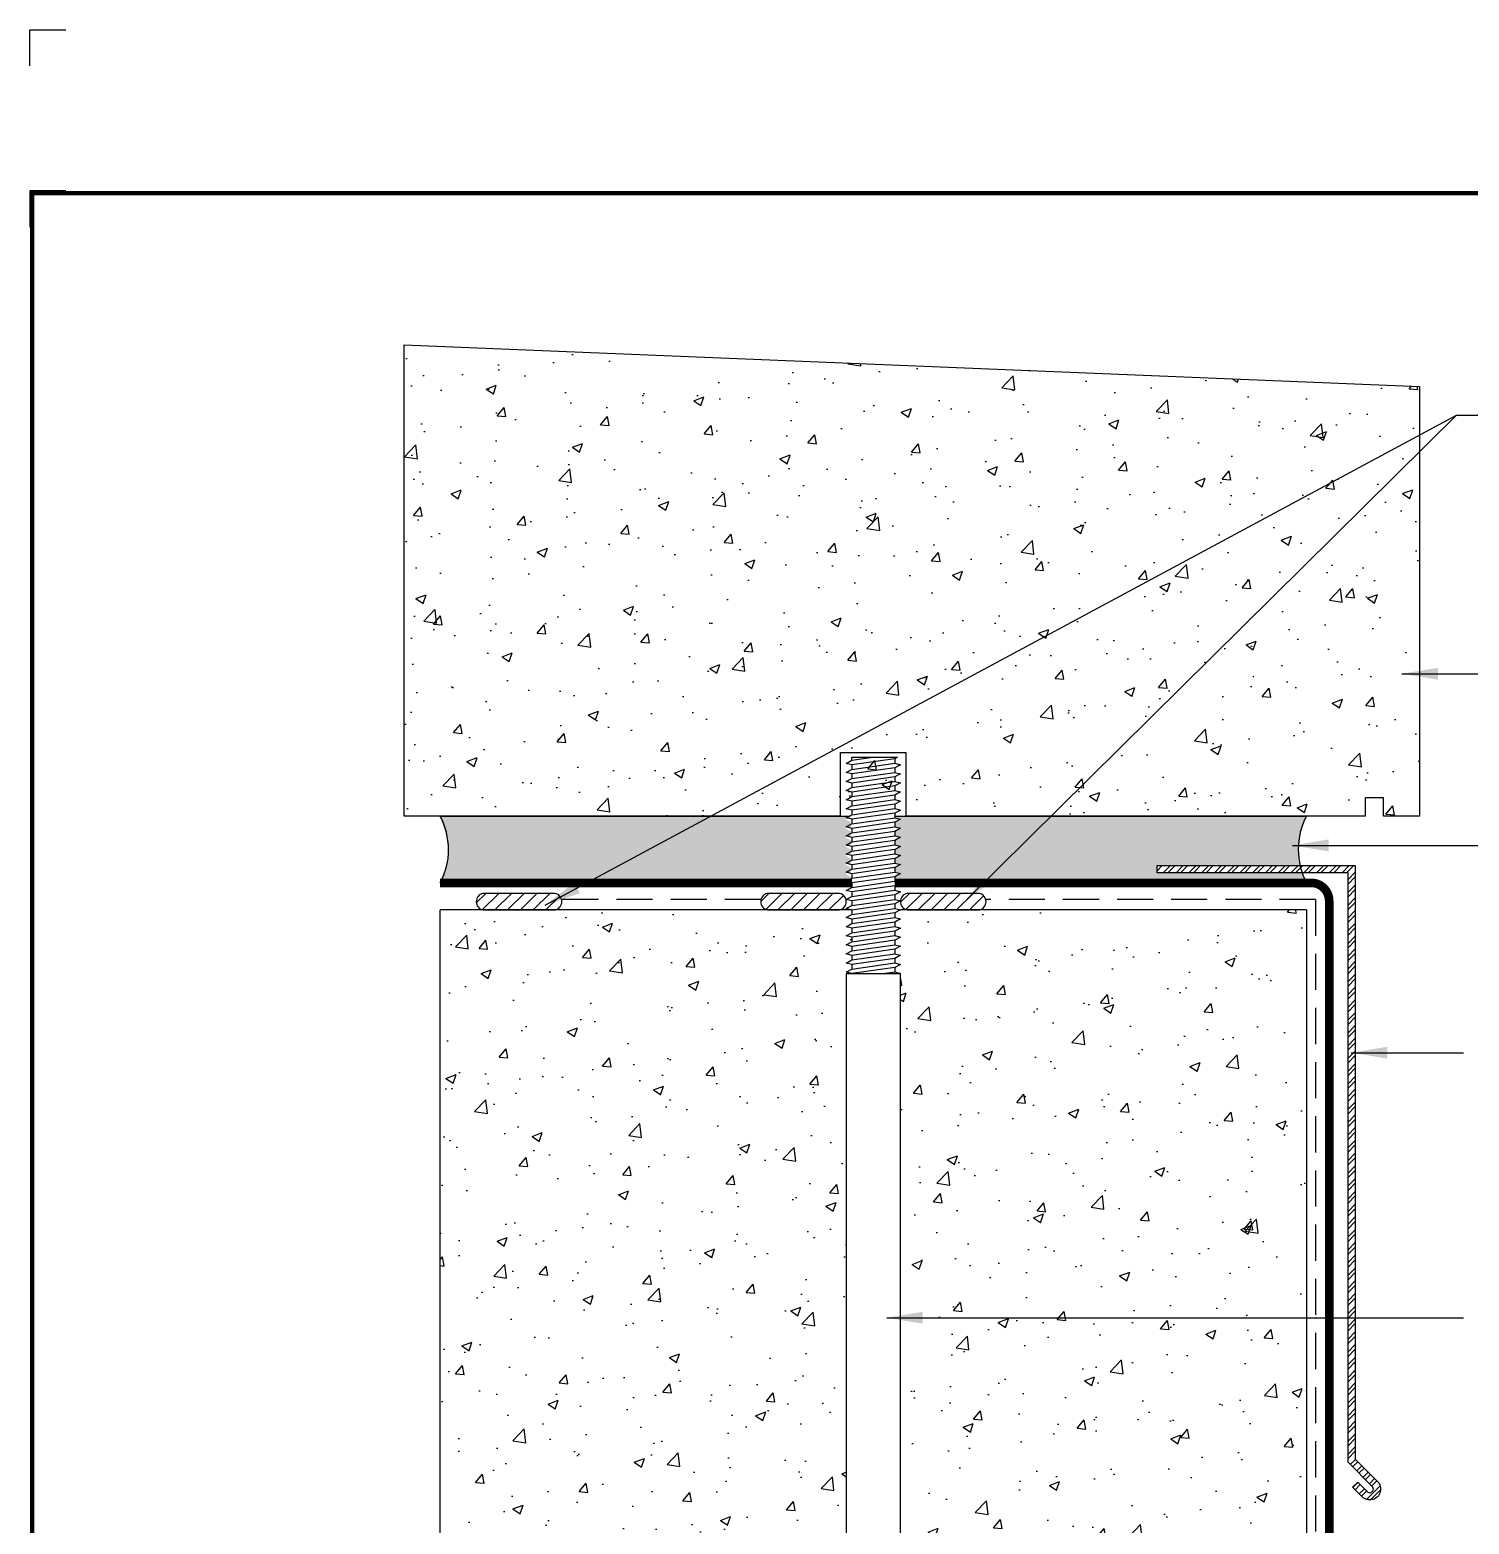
# Model space of a CAD drawing. Header units: inches. Extents: x 277.4 to 297.5, y -77.1 to -60.4.
# Drawn here: x 277.45 to 287.41, y -70.7 to -60.36 of the extents above; entities that cross this region are included whole.
import ezdxf
from ezdxf.enums import TextEntityAlignment as Align

# ---------------------------------------------------------------- set-up
doc = ezdxf.new("R2010")
doc.units = ezdxf.units.IN
doc.header["$MEASUREMENT"] = 0
doc.linetypes.add('HIDDEN', pattern=[0.375, 0.25, -0.125])
doc.layers.get('0').update_dxf_attribs({"linetype": 'CONTINUOUS'})
doc.layers.get('DEFPOINTS').update_dxf_attribs({"linetype": 'CONTINUOUS'})
for name, color, linetype in [('FSBP-ACCESSORY-OTHER', 7, 'CONTINUOUS'), ('FSBP-ADHESIVE', 1, 'HIDDEN'), ('FSBP-ANNO-NOTE', 7, 'CONTINUOUS'), ('FSBP-MEMBRANE', 7, 'CONTINUOUS'), ('FSBP-SEALANTS', 1, 'CONTINUOUS'), ('FSBP-TTLB-BORDER', 7, 'CONTINUOUS'), ('FSBP-TTLB-TEXT', 7, 'CONTINUOUS'), ('FSBP-WALL-CURB', 9, 'CONTINUOUS')]:
    doc.layers.add(name, color=color, linetype=linetype)
doc.styles.add('FSBP_ARIAL', font='arial.ttf')
doc.styles.add('FSBP_ARIAL_BOLD', font='')
doc.styles.add('FSBP_ARIAL_NAR', font='ARIALN.TTF')
doc.styles.get('FSBP_ARIAL_BOLD').set_extended_font_data('Arial Black')
doc.dimstyles.new('FSBP-LEADER', dxfattribs={"dimtxt": 0.1875, "dimasz": 0.25, "dimexe": 0.0625, "dimexo": 0.125, "dimgap": 0.125, "dimtad": 0, "dimtih": 1, "dimtoh": 1, "dimdec": 4, "dimzin": 0, "dimdsep": 46, "dimlunit": 4, "dimtxsty": 'FSBP_ARIAL_NAR', "dimcen": 0.09375, "dimclrd": 256, "dimclre": 256, "dimclrt": 256, "dimadec": 0, "dimazin": 0, "dimtfac": 1, "dimtdec": 4, "dimtofl": 0, "dimtmove": 0, "dimatfit": 3, "dimfxl": 1, "dimtolj": 1, "dimtzin": 0, "dimlwd": -1, "dimlwe": -1, "dimarcsym": 0})
pattern_1 = [(45, (-1.70530256582424e-13, -52.53499999999993), (-0.04419417382415922, 0.04419417382415922), [])]
pattern_2 = [(37.50000000000001, (0, 0), (-0.001212871528597826, 0.03709898567393824), [0, -0.02926601754205422, 0, -0.03273173014571853, 0, -0.03128768322752506]), (7.499999999999999, (0, 0), (0.03407520796176593, 0.05433748437582425), [0, -0.01578824630558188, 0, -0.02637792370566729, 0, -0.01010832842735425]), (327.5, (-0.02368236945837282, 0), (0.05995955944372672, 0.0001089591842659473), [0, -0.009626979454623097, 0, -0.03465712603664315, 0, -0.04524680343672856]), (317.5, (-0.02368236945837282, 0), (0.05787983812042672, 0.01689872926289348), [0, -0.004813489727311548, 0, -0.02271967151291051, 0, -0.02599284452748236])]

# ---------------------------------------------------------------- blocks, each defined once
blk = doc.blocks.new('FSBP_ANCHOR BOLT')
at = {"layer": 'FSBP-ACCESSORY-OTHER', "linetype": 'Continuous', "ltscale": 1.75}
for p, q in [((-0.1484374999999716, -0.03231773300225882), (0.1664251008817814, -0.03231773300225882)), ((-0.1484374999999716, -0.05299892585999544), (-0.1484374999999716, -0.03231773300225882)), ((-0.1484374999999716, -0.08456619287725431), (-0.1484374999999716, -0.1158161928772472)), ((0.1484375, -0.04215547859151769), (0.1484375, -0.0734054785915319)), ((-0.1484374999999716, -0.1473834598945061), (-0.1484374999999716, -0.178633459894499)), ((0.1484375, -0.1049727456087695), (0.1484375, -0.1362227456087837)), ((0.1484375, -0.1677900126260212), (0.1484375000000284, -0.1990400126260283)), ((-0.1484374999999716, -0.2102007269117578), (-0.1484374999999716, -0.2414507269117507)), ((-0.1484374999999716, -0.2730179939290096), (-0.1484374999999716, -0.3042679939290025)), ((0.1484375, -0.230607279643273), (0.1484375000000284, -0.2618572796432801)), ((0.1484375, -0.2934245466605248), (0.1484375, -0.324674546660539)), ((-0.1484374999999716, -0.3358352609462614), (-0.1484374999999716, -0.3670852609462543)), ((-0.1484374999999716, -0.3986525279635131), (-0.1484374999999716, -0.429902527963506)), ((0.1484375, -0.3562418136777765), (0.1484375000000284, -0.3874918136777836)), ((-0.1484374999999716, -0.4614697949807649), (-0.1484374999999716, -0.4927197949807578)), ((0.1484375, -0.4190590806950283), (0.1484375000000284, -0.4503090806950354)), ((0.1484375, -0.4818763477122801), (0.1484375000000284, -0.5131263477122872)), ((-0.1484374999999716, -0.5242870619980167), (-0.1484374999999716, -0.5555370619980096)), ((-0.1484374999999716, -0.5871043290152684), (-0.1484374999999716, -0.6183543290152613)), ((0.1484375, -0.5446936147295318), (0.1484375, -0.575943614729546)), ((0.1484375, -0.6075108817467836), (0.1484375000000284, -0.6387608817467907)), ((-0.1484374999999716, -0.6499215960325202), (-0.1484374999999716, -0.6811715960325131)), ((-0.1484374999999716, -0.712738863049772), (-0.1484374999999716, -0.7439888630497649)), ((0.1484375, -0.6703281487640353), (0.1484375000000284, -0.7015781487640425)), ((-0.1484374999999716, -0.7755561300670237), (-0.1484374999999716, -0.8068061300670166)), ((0.1484375, -0.7331454157812871), (0.1484375000000284, -0.7643954157812942)), ((0.1484375, -0.7959626827985389), (0.1484375000000284, -0.827212682798546)), ((-0.1484374999999716, -0.8383733970842755), (-0.1484374999999716, -0.8696233970842684)), ((-0.1484374999999716, -0.9011906641015273), (-0.1484374999999716, -0.9324406641015202)), ((0.1484375, -0.8587799498157906), (0.1484375000000284, -0.8900299498157977)), ((0.1484375, -0.9215972168330424), (0.1484375000000284, -0.9528472168330495)), ((-0.1484374999999716, -0.964007931118779), (-0.1484374999999716, -0.9952579311187719)), ((-0.1484374999999716, -1.026825198136031), (-0.1484374999999716, -1.058075198136024)), ((0.1484375, -0.9844144838502942), (0.1484375000000284, -1.015664483850301)), ((-0.1484374999999716, -1.089642465153283), (-0.1484374999999716, -1.120892465153275)), ((0.1484375, -1.047231750867546), (0.1484375000000284, -1.078481750867553)), ((0.1484375, -1.110049017884798), (0.1484375000000284, -1.141299017884805)), ((-0.1484374999999716, -1.152459732170534), (-0.1484374999999716, -1.183709732170527)), ((-0.1484374999999716, -1.215276999187786), (-0.1484374999999716, -1.246526999187779)), ((0.1484375, -1.172866284902049), (0.1484375000000284, -1.204116284902057)), ((0.1484375, -1.235683551919301), (0.1484375000000284, -1.266933551919308)), ((-0.1484374999999716, -1.278094266205038), (-0.1484374999999716, -1.309344266205031)), ((-0.1484374999999716, -1.34091153322229), (-0.1484374999999716, -1.372161533222283)), ((0.1484375, -1.298500818936553), (0.1484375000000284, -1.32975081893656)), ((-0.1484374999999716, -1.403728800239541), (-0.1484374999999716, -1.434978800239534)), ((0.1484375, -1.361318085953805), (0.1484375000000284, -1.392568085953812)), ((0.1484375, -1.424135352971057), (0.1484375, -1.455385352971071)), ((-0.1484374999999716, -1.466546067256793), (-0.1484374999999716, -1.497796067256786)), ((-0.1484374999999716, -1.529363334274045), (-0.1484374999999716, -1.532317733002259)), ((0.1484375, -1.486952619988308), (0.1484375, -1.518202619988323))]:
    blk.add_line(p, q, dxfattribs=at)
at = {"layer": 'FSBP-ACCESSORY-OTHER'}
for points in [[(0.1664251008817814, -0.03231773300225882), (0.1484375, -0.04215547859151769), (-0.1484374999999716, -0.08456619287725431), (-0.1874999999999716, -0.07436291651148252), (-0.1484374999999716, -0.05299892585999544), (-0.003669149995829457, -0.03231773300225882)], [(0.04963170890243873, -1.532317733002259), (0.1484375000000284, -1.518202619988315), (0.1875000000000284, -1.528405896354087), (0.1803474917649339, -1.532317733002259)]]:
    blk.add_lwpolyline(points, dxfattribs=at)
for points in [[(0.1484375, -0.1049727456087695), (-0.1484374999999716, -0.1473834598945061), (-0.1874999999999716, -0.1371801835287343), (-0.1484374999999716, -0.1158161928772472), (0.1484375000000284, -0.0734054785915248), (0.1875000000000284, -0.08360875495729658)], [(0.1484375, -0.1677900126260212), (-0.1484374999999716, -0.2102007269117578), (-0.1874999999999716, -0.1999974505459861), (-0.1484374999999716, -0.178633459894499), (0.1484375000000284, -0.1362227456087766), (0.1875000000000284, -0.1464260219745483)], [(0.1484375, -0.230607279643273), (-0.1484374999999716, -0.2730179939290096), (-0.1874999999999716, -0.2628147175632378), (-0.1484374999999716, -0.2414507269117507), (0.1484375000000284, -0.1990400126260283), (0.1875000000000284, -0.2092432889918001)], [(0.1484375, -0.2934245466605248), (-0.1484374999999716, -0.3358352609462614), (-0.1874999999999716, -0.3256319845804896), (-0.1484374999999716, -0.3042679939290025), (0.1484375000000284, -0.2618572796432801), (0.1875000000000284, -0.2720605560090519)], [(0.1484375, -0.3562418136777765), (-0.1484374999999716, -0.3986525279635131), (-0.1874999999999716, -0.3884492515977414), (-0.1484374999999716, -0.3670852609462543), (0.1484375000000284, -0.3246745466605319), (0.1875000000000284, -0.3348778230263036)], [(0.1484375, -0.4190590806950283), (-0.1484374999999716, -0.4614697949807649), (-0.1874999999999716, -0.4512665186149931), (-0.1484374999999716, -0.429902527963506), (0.1484375000000284, -0.3874918136777836), (0.1875000000000284, -0.3976950900435554)], [(0.1484375, -0.4818763477122801), (-0.1484374999999716, -0.5242870619980167), (-0.1874999999999716, -0.5140837856322449), (-0.1484374999999716, -0.4927197949807578), (0.1484375000000284, -0.4503090806950354), (0.1875000000000284, -0.4605123570608072)], [(0.1484375, -0.5446936147295318), (-0.1484374999999716, -0.5871043290152684), (-0.1874999999999716, -0.5769010526494966), (-0.1484374999999716, -0.5555370619980096), (0.1484375000000284, -0.5131263477122872), (0.1875000000000284, -0.5233296240780589)], [(0.1484375, -0.6075108817467836), (-0.1484374999999716, -0.6499215960325202), (-0.1874999999999716, -0.6397183196667484), (-0.1484374999999716, -0.6183543290152613), (0.1484375000000284, -0.5759436147295389), (0.1875000000000284, -0.5861468910953107)], [(0.1484375, -0.6703281487640353), (-0.1484374999999716, -0.712738863049772), (-0.1874999999999716, -0.7025355866840002), (-0.1484374999999716, -0.6811715960325131), (0.1484375000000284, -0.6387608817467907), (0.1875000000000284, -0.6489641581125625)], [(0.1484375, -0.7331454157812871), (-0.1484374999999716, -0.7755561300670237), (-0.1874999999999716, -0.765352853701252), (-0.1484374999999716, -0.7439888630497649), (0.1484375000000284, -0.7015781487640425), (0.1875000000000284, -0.7117814251298142)], [(0.1484375, -0.7959626827985389), (-0.1484374999999716, -0.8383733970842755), (-0.1874999999999716, -0.8281701207185037), (-0.1484374999999716, -0.8068061300670166), (0.1484375000000284, -0.7643954157812942), (0.1875000000000284, -0.774598692147066)], [(0.1484375, -0.8587799498157906), (-0.1484374999999716, -0.9011906641015273), (-0.1874999999999716, -0.8909873877357555), (-0.1484374999999716, -0.8696233970842684), (0.1484375000000284, -0.827212682798546), (0.1875000000000284, -0.8374159591643178)], [(0.1484375, -0.9215972168330424), (-0.1484374999999716, -0.964007931118779), (-0.1874999999999716, -0.9538046547530072), (-0.1484374999999716, -0.9324406641015202), (0.1484375000000284, -0.8900299498157977), (0.1875000000000284, -0.9002332261815695)], [(0.1484375, -0.9844144838502942), (-0.1484374999999716, -1.026825198136031), (-0.1874999999999716, -1.016621921770259), (-0.1484374999999716, -0.9952579311187719), (0.1484375000000284, -0.9528472168330495), (0.1875000000000284, -0.9630504931988213)], [(0.1484375, -1.047231750867546), (-0.1484374999999716, -1.089642465153283), (-0.1874999999999716, -1.079439188787511), (-0.1484374999999716, -1.058075198136024), (0.1484375000000284, -1.015664483850301), (0.1875000000000284, -1.025867760216073)], [(0.1484375, -1.110049017884798), (-0.1484374999999716, -1.152459732170534), (-0.1874999999999716, -1.142256455804763), (-0.1484374999999716, -1.120892465153275), (0.1484375000000284, -1.078481750867553), (0.1875000000000284, -1.088685027233325)], [(0.1484375, -1.172866284902049), (-0.1484374999999716, -1.215276999187786), (-0.1874999999999716, -1.205073722822014), (-0.1484374999999716, -1.183709732170527), (0.1484375000000284, -1.141299017884805), (0.1875000000000284, -1.151502294250577)], [(0.1484375, -1.235683551919301), (-0.1484374999999716, -1.278094266205038), (-0.1874999999999716, -1.267890989839266), (-0.1484374999999716, -1.246526999187779), (0.1484375000000284, -1.204116284902057), (0.1875000000000284, -1.214319561267828)], [(0.1484375, -1.298500818936553), (-0.1484374999999716, -1.34091153322229), (-0.1874999999999716, -1.330708256856518), (-0.1484374999999716, -1.309344266205031), (0.1484375000000284, -1.266933551919308), (0.1875000000000284, -1.27713682828508)], [(0.1484375, -1.361318085953805), (-0.1484374999999716, -1.403728800239541), (-0.1874999999999716, -1.39352552387377), (-0.1484374999999716, -1.372161533222283), (0.1484375000000284, -1.32975081893656), (0.1875000000000284, -1.339954095302332)], [(0.1484375, -1.424135352971057), (-0.1484374999999716, -1.466546067256793), (-0.1874999999999716, -1.456342790891021), (-0.1484374999999716, -1.434978800239534), (0.1484375000000284, -1.392568085953812), (0.1875000000000284, -1.402771362319584)], [(0.1484375, -1.486952619988308), (-0.1484374999999716, -1.529363334274045), (-0.1874999999999716, -1.519160057908273), (-0.1484374999999716, -1.497796067256786), (0.1484375000000284, -1.455385352971064), (0.1875000000000284, -1.465588629336835)]]:
    blk.add_lwpolyline(points, close=True, dxfattribs=at)
at = {"layer": 'FSBP-ACCESSORY-OTHER', "linetype": 'Continuous', "ltscale": 1.75}
blk.add_lwpolyline([(-0.1874999999999716, -1.532317733002259), (-0.1875, -5.907317733002252, 0.414213562373095), (0.3125, -6.407317733002259), (1.187500000000028, -6.407317733002259), (1.187500000000028, -6.032317733002259), (0.3125, -6.032317733002259, -0.414213562373095), (0.1875, -5.907317733002252), (0.1875000000000284, -1.532317733002259)], format="xyb", close=True, dxfattribs=at)
blk = doc.blocks.new('TTLB-EPDM_1')
at = {"layer": 'DEFPOINTS', "linetype": 'Continuous', "ltscale": 1.75}
blk.add_lwpolyline([(-0.015625, 13.88083333333333), (-0.015625, 14.13083333333333), (0.234375, 14.13083333333333)], dxfattribs=at)
at = {"layer": 'DEFPOINTS', "color": 1}
blk.add_lwpolyline([(0.234375, 13.015625), (-0.015625, 13.015625), (-0.015625, 12.765625)], dxfattribs=at)
at = {"layer": 'FSBP-TTLB-BORDER', "const_width": 0.03125}
blk.add_lwpolyline([(20, 0), (20, 13), (0, 13), (0, 0)], dxfattribs=at)
at = {"layer": 'FSBP-TTLB-TEXT'}
for tag, height, style, p in [('MAXIMUM_WARRANTY', 0.1875, 'FSBP_ARIAL_BOLD', (18.03987100774941, 0.2240244307510579)), ('ACCPT_SYSTEMS', 0.21875, 'FSBP_ARIAL', (12.49438170418193, -1.125))]:
    blk.add_attdef(tag, text='', height=height, dxfattribs=dict(at, style=style)).set_placement(p, align=Align.MIDDLE_LEFT)
for tag, height, style, p in [('DETAIL_DESCP_LINE_1', 0.21875, 'FSBP_ARIAL_BOLD', (10.33118450231211, -0.3736318192489421)), ('ISSUE_REV_DATE', 0.21875, 'FSBP_ARIAL', (16.84069633627263, -0.7282559425942452)), ('DETAIL_NUMBER', 0.4375, 'FSBP_ARIAL', (18.91941590748775, -0.8931630692489421))]:
    blk.add_attdef(tag, text='', height=height, dxfattribs=dict(at, style=style)).set_placement(p, align=Align.MIDDLE_CENTER)

msp = doc.modelspace()

# ---------------------------------------------------------------- hatches: boundary and pattern name
h = msp.add_hatch()
h.set_pattern_fill('STEEL', color=256, scale=0.5, style=0)
h.set_pattern_definition([(45, (0, 0), (-0.04419417382415922, 0.04419417382415922), []), (45, (0, 0.03125), (-0.04419417382415922, 0.04419417382415922), [])])
h.paths.add_polyline_path([(286.624620125142, -66.14388227851714), (285.2521788325568, -66.14388227851714), (285.2521788325569, -66.1938822785171), (286.574620125142, -66.19388227851711), (286.574620125142, -70.27496334464173), (286.7425579856737, -70.44290120517354, -1), (286.7072026466143, -70.47825654423285), (286.6412254642014, -70.41227936181993), (286.605870125142, -70.44763470087923), (286.6718473075549, -70.51361188329216, 1), (286.777913324733, -70.40754586611418), (286.624620125142, -70.25425266652316)])
at = {"layer": 'FSBP-SEALANTS'}
h = msp.add_hatch(dxfattribs=at)
h.set_pattern_fill('ANSI31', color=256, scale=0.5, style=0)
h.set_pattern_definition([(45, (0.2499999999998295, -52.53499999999993), (-0.04419417382415922, 0.04419417382415922), [])])
h.paths.add_polyline_path([(281.0840098702242, -66.45118696015192, 0.8078015886698753), (281.0840098702242, -66.33652806519814), (280.5840098702242, -66.33652806519814, 0.8078015886702623), (280.5840098702241, -66.45118696015192)])
h = msp.add_hatch(dxfattribs=at)
h.set_pattern_fill('ANSI31', color=256, scale=0.5, style=0)
h.set_pattern_definition(pattern_1)
h.paths.add_polyline_path([(283.0538882327254, -66.45118696015192, 0.8078015886702399), (283.0538882327253, -66.33652806519814), (282.5538882327253, -66.33652806519814, 0.8078015886704742), (282.5538882327254, -66.451186960152)])
h = msp.add_hatch(dxfattribs=at)
h.set_pattern_fill('ANSI31', color=256, scale=0.5, style=0)
h.set_pattern_definition(pattern_1)
h.paths.add_polyline_path([(284.0215098702243, -66.45118696015194, 0.8078015886702399), (284.0215098702242, -66.33652806519817), (283.5215098702242, -66.33652806519817, 0.8078015886704742), (283.5215098702243, -66.451186960152)])
at = {"layer": 'FSBP-WALL-CURB'}
h = msp.add_hatch(dxfattribs=at)
h.set_pattern_fill('AR-CONC', color=256, scale=0.1, style=0)
h.set_pattern_definition([(49.99999999999999, (-1.70530256582424e-13, -52.53499999999993), (0.7172601826007535, -0.06275213498259512), [0.07500000000000001, -0.8250000000000001]), (355, (-1.70530256582424e-13, -52.53499999999993), (-0.138751333613, 0.7521921337000119), [0.06, -0.66]), (100.4514, (0.05977167999983024, -52.54022933999993), (0.5785093817140216, 0.6894395420609536), [0.06374018999999993, -0.7011421119999993]), (46.18420000000001, (-1.70530256582424e-13, -52.33499999999992), (1.067241048625645, -0.1655190143290181), [0.1125, -1.2375]), (96.6356, (0.08893674499983106, -52.34879330699992), (0.9346627055487033, 0.9741178709004418), [0.0956102879999999, -1.051712999999999]), (351.1842, (-1.70530256582424e-13, -52.33499999999992), (0.9346619451336272, 0.9741186009253247), [0.09000000000000001, -0.9900000000000001]), (21, (0.09999999999983089, -52.38499999999992), (0.5969070521184617, -0.4026188906653388), [0.07500000000000001, -0.8250000000000001]), (326.0000000000001, (0.09999999999983089, -52.38499999999992), (0.2433153319215817, 0.7251500450468531), [0.06, -0.66]), (71.4514, (0.1497422329998308, -52.41855160599992), (0.84022262858149, 0.3225304967099524), [0.06374019000000002, -0.701142112]), (37.50000000000001, (-1.70530256582424e-13, -52.53499999999993), (0.01215985531729067, 0.3328938538313115), [0, -0.652, 0, -0.67, 0, -0.6625000000000001]), (7.499999999999999, (-1.70530256582424e-13, -52.53499999999993), (0.2630695374421486, 0.3944117118823602), [0, -0.382, 0, -0.637, 0, -0.2525]), (327.5, (-0.2230000000001695, -52.53499999999993), (0.5338224361724091, -0.0225548717343798), [0, -0.25, 0, -0.78, 0, -1.035]), (317.5, (-0.3230000000001709, -52.53499999999993), (0.5831861693423862, 0.1001049823323176), [0, -0.325, 0, -0.518, 0, -0.735])])
edge = h.paths.add_edge_path()
edge.add_line((283.0609178555405, -65.80076787724136), (280.0376990514749, -65.80076787724136))
edge.add_line((280.0376990514749, -65.80076787724136), (280.0376990514749, -62.53813581235998))
edge.add_line((280.0376990514749, -62.53813581235998), (287.0689490514749, -62.8263905177176))
edge.add_line((287.0689490514749, -62.8263905177176), (287.0689490514749, -65.80076787724136))
edge.add_line((287.0689490514749, -65.80076787724136), (286.8189490514749, -65.80076787724136))
edge.add_line((286.8189490514749, -65.80076787724136), (286.8189490514749, -65.67576787724136))
edge.add_line((286.8189490514749, -65.67576787724136), (286.6939490514749, -65.67576787724136))
edge.add_line((286.6939490514749, -65.67576787724136), (286.6939490514749, -65.80076787724136))
edge.add_line((286.6939490514749, -65.80076787724136), (283.5144802474092, -65.80076787724136))
h = msp.add_hatch(dxfattribs=at)
h.set_pattern_fill('AR-SAND', color=8, scale=0.01925395890924619, style=0)
h.set_pattern_definition(pattern_2)
edge = h.paths.add_edge_path()
edge.add_line((283.1319232514832, -65.81250922493412), (283.0928607514832, -65.82271250129989))
edge.add_line((283.0928607514832, -65.82271250129989), (283.1319232514832, -65.84407649195137))
edge.add_line((283.1319232514832, -65.84407649195137), (283.1319232514832, -65.87532649195137))
edge.add_line((283.1319232514832, -65.87532649195137), (283.0928607514832, -65.88552976831714))
edge.add_line((283.0928607514832, -65.88552976831714), (283.1319232514832, -65.90689375896861))
edge.add_line((283.1319232514832, -65.90689375896861), (283.1319232514832, -65.93814375896864))
edge.add_line((283.1319232514832, -65.93814375896864), (283.0928607514832, -65.9483470353344))
edge.add_line((283.0928607514832, -65.9483470353344), (283.1319232514832, -65.96971102598587))
edge.add_line((283.1319232514832, -65.96971102598587), (283.1319232514832, -66.00096102598587))
edge.add_line((283.1319232514832, -66.00096102598587), (283.0928607514832, -66.01116430235165))
edge.add_line((283.0928607514832, -66.01116430235165), (283.1319232514832, -66.03252829300311))
edge.add_line((283.1319232514832, -66.03252829300311), (283.1319232514832, -66.06377829300312))
edge.add_line((283.1319232514832, -66.06377829300312), (283.0928607514832, -66.0739815693689))
edge.add_line((283.0928607514832, -66.0739815693689), (283.1319232514832, -66.09534556002038))
edge.add_line((283.1319232514832, -66.09534556002038), (283.1319232514832, -66.12659556002038))
edge.add_line((283.1319232514832, -66.12659556002038), (283.0928607514832, -66.13679883638615))
edge.add_line((283.0928607514832, -66.13679883638615), (283.1319232514832, -66.15816282703761))
edge.add_line((283.1319232514832, -66.15816282703761), (283.1319232514832, -66.18941282703763))
edge.add_line((283.1319232514832, -66.18941282703763), (283.0928607514832, -66.1996161034034))
edge.add_line((283.0928607514832, -66.1996161034034), (283.1319232514832, -66.22098009405488))
edge.add_line((283.1319232514832, -66.22098009405488), (283.1319232514832, -66.25223009405488))
edge.add_line((283.1319232514832, -66.25223009405488), (283.0928607514832, -66.26243337042065))
edge.add_line((283.0928607514832, -66.26243337042065), (283.0951528489512, -66.26368696015194))
edge.add_line((283.0951528489512, -66.26368696015194), (280.2803607514832, -66.26368696015194))
edge.add_arc((279.8490935536459, -66.03222741869666), 0.4894536906195404, 331.7777059463731, 340.7144650460104)
edge.add_line((280.3110812391501, -66.1938822785171), (281.3158809704012, -66.1938822785171))
edge.add_line((281.3158809704012, -66.1938822785171), (280.3256416703556, -66.1938822785171))
edge.add_arc((279.7652202338351, -66.05926942974084), 0.5763616968253457, 346.4934689119287, 386.6478567029204)
edge.add_line((280.2803607514832, -65.80076787724136), (283.1319232514832, -65.80076787724136))
edge.add_line((283.1319232514832, -65.80076787724136), (283.1319232514832, -65.81250922493412))
h = msp.add_hatch(dxfattribs=at)
h.set_pattern_fill('AR-SAND', color=8, scale=0.01925395890924619, style=0)
h.set_pattern_definition(pattern_2)
edge = h.paths.add_edge_path()
edge.add_line((283.4361365514749, -65.81250922493412), (283.4751990514749, -65.82271250129989))
edge.add_line((283.4751990514749, -65.82271250129989), (283.4361365514749, -65.84407649195137))
edge.add_line((283.4361365514749, -65.84407649195137), (283.4361365514749, -65.87532649195137))
edge.add_line((283.4361365514749, -65.87532649195137), (283.4751990514749, -65.88552976831714))
edge.add_line((283.4751990514749, -65.88552976831714), (283.4361365514749, -65.90689375896861))
edge.add_line((283.4361365514749, -65.90689375896861), (283.4361365514749, -65.93814375896864))
edge.add_line((283.4361365514749, -65.93814375896864), (283.4751990514749, -65.9483470353344))
edge.add_line((283.4751990514749, -65.9483470353344), (283.4361365514749, -65.96971102598587))
edge.add_line((283.4361365514749, -65.96971102598587), (283.4361365514749, -66.00096102598587))
edge.add_line((283.4361365514749, -66.00096102598587), (283.4751990514749, -66.01116430235165))
edge.add_line((283.4751990514749, -66.01116430235165), (283.4361365514749, -66.03252829300311))
edge.add_line((283.4361365514749, -66.03252829300311), (283.4361365514749, -66.06377829300312))
edge.add_line((283.4361365514749, -66.06377829300312), (283.4751990514749, -66.0739815693689))
edge.add_line((283.4751990514749, -66.0739815693689), (283.4361365514749, -66.09534556002038))
edge.add_line((283.4361365514749, -66.09534556002038), (283.4361365514749, -66.12659556002038))
edge.add_line((283.4361365514749, -66.12659556002038), (283.4751990514749, -66.13679883638615))
edge.add_line((283.4751990514749, -66.13679883638615), (283.4361365514749, -66.15816282703761))
edge.add_line((283.4361365514749, -66.15816282703761), (283.4361365514749, -66.18941282703763))
edge.add_line((283.4361365514749, -66.18941282703763), (283.4751990514749, -66.1996161034034))
edge.add_line((283.4751990514749, -66.1996161034034), (283.4361365514749, -66.22098009405488))
edge.add_line((283.4361365514749, -66.22098009405488), (283.4361365514749, -66.25223009405488))
edge.add_line((283.4361365514749, -66.25223009405488), (283.4751990514749, -66.26243337042065))
edge.add_line((283.4751990514749, -66.26243337042065), (283.4729069540069, -66.26368696015194))
edge.add_line((283.4729069540069, -66.26368696015194), (286.2876990514749, -66.26368696015194))
edge.add_arc((286.7189662493121, -66.03222741869666), 0.4894536906195404, 199.2855349539895, 208.2222940536269, ccw=False)
edge.add_line((286.2569785638079, -66.1938822785171), (285.2521788325569, -66.1938822785171))
edge.add_line((285.2521788325569, -66.1938822785171), (285.2521788325569, -66.14388227851714))
edge.add_line((285.2521788325569, -66.14388227851714), (286.2424181326024, -66.14388227851714))
edge.add_arc((286.7189662493121, -66.03222741869664), 0.489453690619544, 151.7777059463731, 193.1864957427475, ccw=False)
edge.add_line((286.2876990514749, -65.80076787724136), (283.4361365514749, -65.80076787724136))
edge.add_line((283.4361365514749, -65.80076787724136), (283.4361365514749, -65.81250922493412))
h = msp.add_hatch(dxfattribs=at)
h.set_pattern_fill('AR-CONC', color=256, scale=0.1, style=0)
h.set_pattern_definition([(49.99999999999999, (132.9017926658403, 29.82632163439712), (0.7172601826007535, -0.06275213498259512), [0.07500000000000001, -0.8250000000000001]), (355, (132.9017926658403, 29.82632163439712), (-0.138751333613, 0.7521921337000119), [0.06, -0.66]), (100.4514, (132.9615643458403, 29.82109229439715), (0.5785093817140216, 0.6894395420609536), [0.06374018999999966, -0.7011421119999971]), (46.18420000000001, (132.9017926658403, 30.02632163439714), (1.067241048625645, -0.1655190143290181), [0.1125, -1.2375]), (96.6356, (132.9907294108403, 30.01252832739715), (0.9346627055487033, 0.9741178709004418), [0.09561028799999963, -1.051712999999994]), (351.1842, (132.9017926658403, 30.02632163439714), (0.9346619451336272, 0.9741186009253247), [0.09000000000000001, -0.9900000000000001]), (21, (133.0017926658403, 29.97632163439715), (0.5969070521184617, -0.4026188906653388), [0.07500000000000001, -0.8250000000000001]), (326.0000000000001, (133.0017926658403, 29.97632163439715), (0.2433153319215817, 0.7251500450468531), [0.06, -0.66]), (71.4514, (133.0515348988403, 29.94277002839715), (0.84022262858149, 0.3225304967099524), [0.06374019000000002, -0.701142112]), (37.50000000000001, (132.9017926658403, 29.82632163439712), (0.01215985531729067, 0.3328938538313115), [0, -0.652, 0, -0.67, 0, -0.6625000000000001]), (7.499999999999999, (132.9017926658403, 29.82632163439712), (0.2630695374421486, 0.3944117118823602), [0, -0.382, 0, -0.637, 0, -0.2525]), (327.5, (132.6787926658403, 29.82632163439712), (0.5338224361724091, -0.0225548717343798), [0, -0.25, 0, -0.78, 0, -1.035]), (317.5, (132.5787926658403, 29.82632163439712), (0.5831861693423862, 0.1001049823323176), [0, -0.325, 0, -0.518, 0, -0.735])])
h.paths.add_polyline_path([(283.1001990514749, -66.89451787724136), (283.1392615514749, -66.89451787724138), (283.1392615514749, -66.89156347851315), (283.1001990514749, -66.88136020214733), (283.1392615514749, -66.85999621149591), (283.1392615514749, -66.82874621149588), (283.1001990514749, -66.81854293513015), (283.1392615514749, -66.79717894447862), (283.1392615514749, -66.76592894447865), (283.1001990514749, -66.75572566811286), (283.1392615514749, -66.73436167746138), (283.1392615514749, -66.70311167746138), (283.1001990514749, -66.69290840109562), (283.1392615514749, -66.67154441044408), (283.1392615514749, -66.64029441044414), (283.1001990514749, -66.63009113407836), (283.1392615514749, -66.60872714342685), (283.1392615514749, -66.57747714342688), (283.1001990514749, -66.56727386706115), (283.1392615514749, -66.54590987640961), (283.1392615514749, -66.51465987640964), (283.1001990514749, -66.50445660004385), (283.1392615514749, -66.48309260939237), (283.1392615514749, -66.45184260939237), (283.1367514461385, -66.45118696015192), (280.2876990514749, -66.45118696015194), (280.2876990514749, -72.87205841166187), (283.068733338712, -72.87205841166187), (283.2876990514749, -73.09102412442459), (283.2876990514749, -72.87205841166187), (283.2876990514749, -72.6530926988992), (283.5066647642375, -72.87205841166187), (286.2876990514749, -72.87205841166187), (286.2876990514749, -66.45118696015197), (283.4746472528673, -66.45118696015194), (283.4361365514746, -66.47224916212389), (283.4361365514749, -66.50349916212389), (283.4751990514749, -66.5137024384897), (283.4361365514749, -66.53506642914118), (283.4361365514749, -66.56631642914115), (283.4751990514749, -66.57651970550694), (283.4361365514749, -66.59788369615842), (283.4361365514749, -66.62913369615839), (283.4751990514749, -66.63933697252418), (283.4361365514749, -66.66070096317566), (283.4361365514749, -66.69195096317566), (283.4751990514749, -66.70215423954144), (283.4361365514749, -66.7235182301929), (283.4361365514749, -66.7547682301929), (283.4751990514749, -66.76497150655871), (283.4361365514749, -66.78633549721019), (283.4361365514749, -66.81758549721016), (283.4751990514749, -66.82778877357595), (283.4361365514749, -66.84915276422743), (283.4361365514749, -66.88040276422743), (283.4751990514749, -66.89060604059316), (283.4680465432398, -66.89451787724136), (283.4751990514749, -66.89451787724136), (283.4751990514749, -71.26951787724133, 0.4142135623730951), (283.6001990514749, -71.39451787724133), (284.4751990514749, -71.39451787724133), (284.4751990514749, -71.76951787724133), (283.6001990514749, -71.76951787724133, -0.4142135623730951), (283.1001990514749, -71.26951787724133)])
h.paths.add_polyline_path([(282.5459315907328, -72.34716869477981), (284.0152997694504, -72.34716869477981), (284.0152997694504, -72.05613441783575), (282.5459315907328, -72.05613441783575)], flags=24)

# ---------------------------------------------------------------- linework, layer by layer
at = {"layer": 'FSBP-ACCESSORY-OTHER', "linetype": 'Continuous'}
msp.add_lwpolyline([(286.7072026466143, -70.47825654423285, 1.000000000000134), (286.7425579856737, -70.44290120517354), (286.574620125142, -70.27496334464176), (286.574620125142, -66.1938822785171), (285.2521788325569, -66.1938822785171), (285.2521788325569, -66.14388227851714), (286.624620125142, -66.14388227851714), (286.624620125142, -70.25425266652319), (286.777913324733, -70.40754586611418, -1.000000000000134), (286.6718473075549, -70.51361188329216), (286.605870125142, -70.44763470087922), (286.6412254642014, -70.4122793618199)], format="xyb", close=True, dxfattribs=at)
at = {"layer": 'FSBP-ADHESIVE', "linetype": 'HIDDEN'}
for p, q in [((282.5094009635602, -66.37934746329206), (281.1284971393895, -66.37934746329206)), ((286.3501990514749, -66.37934746329206), (284.0659971393895, -66.37934746329206)), ((286.3501990514749, -66.37934746329206), (286.3501990514749, -73.12205841166185))]:
    msp.add_line(p, q, dxfattribs=at)
at = {"layer": 'FSBP-MEMBRANE', "const_width": 0.06}
msp.add_lwpolyline([(283.1392615514749, -66.26368696015194), (280.2876990514749, -66.26368696015194)], dxfattribs=at)
msp.add_lwpolyline([(286.4439490514749, -73.12205841166187), (286.4439490514749, -66.38868696015194, 0.4142135623730951), (286.3189490514749, -66.26368696015194), (283.4361365514744, -66.26368696015194)], format="xyb", dxfattribs=at)
at = {"layer": 'FSBP-SEALANTS'}
for points in [[(281.0840098702242, -66.45118696015192, 0.807801588669876), (281.0840098702242, -66.33652806519814), (280.5840098702242, -66.33652806519814, 0.8078015886702626), (280.5840098702241, -66.45118696015192)], [(283.0538882327254, -66.45118696015192, 0.8078015886702399), (283.0538882327253, -66.33652806519814), (282.5538882327253, -66.33652806519814, 0.8078015886704744), (282.5538882327254, -66.451186960152)], [(284.0215098702243, -66.45118696015194, 0.8078015886702399), (284.0215098702242, -66.33652806519817), (283.5215098702242, -66.33652806519817, 0.8078015886704744), (283.5215098702243, -66.451186960152)]]:
    msp.add_lwpolyline(points, format="xyb", close=True, dxfattribs=at)
at = {"layer": 'FSBP-WALL-CURB', "color": 7, "linetype": 'Continuous'}
for p, q in [((283.0609178555405, -65.80076787724137), (283.0609178555405, -65.36220014423908)), ((283.0609178555405, -65.36220014423908), (283.5144802474092, -65.36220014423908)), ((283.5144802474092, -65.80076787724137), (283.5144802474092, -65.36220014423908))]:
    msp.add_line(p, q, dxfattribs=at)
at = {"layer": 'FSBP-WALL-CURB', "color": 7}
for p, q in [((283.1367514461383, -66.45118696015193), (280.2876990514749, -66.45118696015193)), ((280.2876990514749, -73.12205841166185), (280.2876990514749, -66.45118696015193)), ((286.2876990514749, -66.45118696015193), (283.4746472528673, -66.45118696015193)), ((286.2876990514749, -66.45118696015193), (286.2876990514749, -73.12205841166185))]:
    msp.add_line(p, q, dxfattribs=at)
at = {"layer": 'FSBP-WALL-CURB', "color": 8}
msp.add_lwpolyline([(283.0609178555405, -65.80076787724136), (280.0376990514749, -65.80076787724136), (280.0376990514749, -62.53813581235998), (287.0689490514749, -62.8263905177176), (287.0689490514749, -65.80076787724136), (286.8189490514749, -65.80076787724136), (286.8189490514749, -65.67576787724136), (286.6939490514749, -65.67576787724136), (286.6939490514749, -65.80076787724136), (283.5144802474092, -65.80076787724136)], dxfattribs=at)
msp.add_lwpolyline([(283.127414912438, -66.26368696015194), (280.2887956102717, -66.26368696015194, 0.2495422218078222), (280.2876990514749, -65.80076787724136), (283.1239979551606, -65.80076787724136)], format="xyb", dxfattribs=at)
at = {"layer": 'FSBP-WALL-CURB', "color": 8, "linetype": 'Continuous'}
msp.add_lwpolyline([(283.4361365514749, -65.80076787724136), (286.2876990514749, -65.80076787724136, 0.2513894757435816), (286.2876990514749, -66.26368696015194), (283.4361365514751, -66.26368696015194)], format="xyb", dxfattribs=at)

# ---------------------------------------------------------------- block references
msp.add_blockref('TTLB-EPDM_1', (277.4627011304547, -74.48903783689742))
at = {"layer": 'FSBP-ACCESSORY-OTHER', "linetype": 'Continuous'}
msp.add_blockref('FSBP_ANCHOR BOLT', (283.2876990514749, -65.36220014423908), dxfattribs=at)

# ---------------------------------------------------------------- leaders
at = {"layer": 'FSBP-ANNO-NOTE'}
for points in [[(281.0158712394709, -66.41699601060381), (287.3250577667993, -63.02605020700534)], [(283.9376395884421, -66.37666298798007), (287.3250577667993, -63.02605020700534), (287.5750577667993, -63.02605020700534)], [(286.9479592973366, -64.815782743108), (287.5750577667993, -64.815782743108)], [(286.1896216098316, -66.00395277921066), (287.5750577667993, -66.00395277921066)], [(286.5964794463494, -67.43947835271342), (287.3750577667993, -67.43947835271342)], [(283.3801310619083, -69.27427879735558), (287.3750577667993, -69.27427879735558)]]:
    msp.add_leader(points, dimstyle='FSBP-LEADER', dxfattribs=at)

doc.saveas('drawing.dxf')
